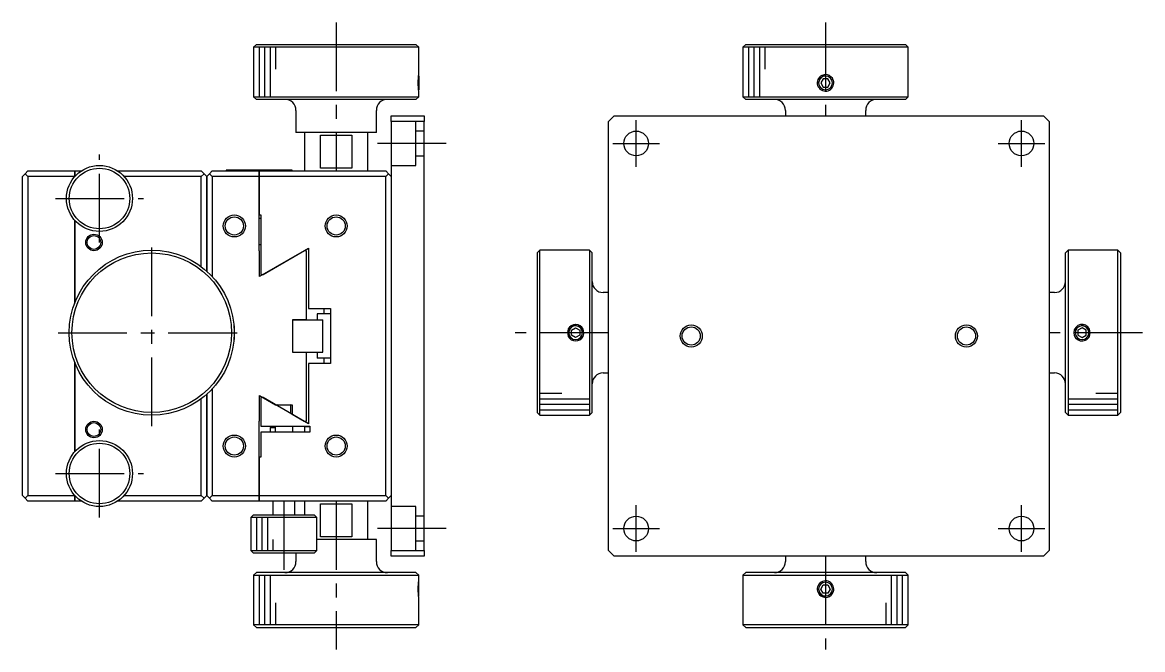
# Model space of a CAD drawing. Extents: x -99 to 387, y -6 to 328.
# Drawn here: x 183.5 to 387, y 123 to 237 of the extents above; entities that cross this region are included whole.
import ezdxf

# ---------------------------------------------------------------- set-up
doc = ezdxf.new("R2010")
doc.units = 0
doc.header["$LTSCALE"] = 10
doc.linetypes.add('CENTER', pattern=[2, 1.25, -0.25, 0.25, -0.25])
doc.linetypes.add('DASHED', pattern=[3.5, 2, -1.5])
doc.layers.get('0').update_dxf_attribs({"linetype": 'CONTINUOUS'})
doc.layers.add('CENTER', color=1, linetype='CENTER')

msp = doc.modelspace()

# ---------------------------------------------------------------- linework, layer by layer
at = {"color": 7, "linetype": 'CONTINUOUS'}
for p, q in [((226, 233), (225.5, 232.5)), ((255.5, 232.5), (225.5, 232.5)), ((225.5, 232.5), (225.5, 223.5)), ((226, 233), (255, 233)), ((255.5, 232.5), (255, 233)), ((255.5, 227.309213), (255.5, 232.5)), ((314.9, 233), (314.4, 232.5)), ((329.4, 232.5), (314.4, 232.5)), ((314.4, 232.5), (314.4, 223.5)), ((314.9, 233), (329.4, 233)), ((329.4, 233), (343.9, 233)), ((344.4, 232.5), (329.4, 232.5)), ((344.4, 232.5), (343.9, 233)), ((344.4, 223.5), (344.4, 232.5)), ((255.424812, 226), (255.477389, 227.253863)), ((255.469677, 224.841887), (255.424812, 226)), ((255.477389, 227.253863), (255.5, 227.499995)), ((255.529606, 227.25), (255.5, 227.309213)), ((255.529606, 227.25), (255.529606, 226)), ((255.529606, 226), (255.529606, 224.75)), ((328.966987, 226.75), (328.533975, 226)), ((328.533975, 226), (328.966987, 225.25)), ((329.833013, 226.75), (328.966987, 226.75)), ((330.266025, 226), (329.833013, 226.75)), ((329.833013, 225.25), (330.266025, 226)), ((255.477367, 224.746399), (255.469677, 224.841887)), ((255.5, 224.500005), (255.477367, 224.746399)), ((255.5, 224.690787), (255.529606, 224.75)), ((255.5, 223.5), (255.5, 224.500005)), ((328.966987, 225.25), (329.833013, 225.25)), ((225.5, 223.5), (255.5, 223.5)), ((225.5, 223.5), (226, 223)), ((255, 223), (226, 223)), ((255, 223), (255.5, 223.5)), ((314.4, 223.5), (344.4, 223.5)), ((314.4, 223.5), (314.9, 223)), ((343.9, 223), (314.9, 223)), ((343.9, 223), (344.4, 223.5)), ((233.2, 221), (233.2, 217)), ((247.8, 217), (247.8, 221)), ((250.5, 220), (256.5, 220)), ((250.5, 219), (250.5, 220)), ((256.5, 220), (256.5, 219)), ((291, 220), (290, 219)), ((291, 220), (369, 220)), ((322.1, 221), (322.1, 220)), ((336.7, 220), (336.7, 221)), ((370, 219), (369, 220)), ((256.5, 219), (250.5, 219)), ((250.5, 219), (250.5, 141)), ((256.5, 141), (256.5, 219)), ((290, 141), (290, 219)), ((370, 219), (370, 141)), ((247.8, 217), (233.2, 217)), ((234.75, 217), (234.75, 210)), ((237.660546, 210.5), (237.660546, 216.5)), ((237.660546, 216.5), (243.339454, 216.5)), ((243.339454, 216.5), (243.339454, 210.5)), ((246.25, 210), (246.25, 217)), ((184, 209.5), (184.5, 210)), ((184.5, 210), (193, 210)), ((193, 210), (193, 209)), ((193, 209), (193, 210)), ((193, 210), (194.183375, 210)), ((200.816625, 210), (216, 210)), ((216, 210), (216.5, 209.5)), ((217.5, 209.5), (218, 210)), ((218, 210), (226.5, 210)), ((220.5, 210.15), (220.5, 210)), ((226.5, 210.15), (220.5, 210.15)), ((226.5, 210), (226.5, 210.15)), ((232.5, 210.15), (226.5, 210.15)), ((226.5, 210), (226.5, 210.15)), ((226.5, 210), (226.5, 209)), ((226.5, 210), (249.5, 210)), ((226.5, 209), (226.5, 210)), ((232.5, 210), (232.5, 210.15)), ((243.339454, 210.5), (237.660546, 210.5)), ((249.5, 210), (250, 209.5)), ((183.5, 209), (184, 209.5)), ((183.5, 151), (183.5, 209)), ((184.5, 209), (184, 209.5)), ((193, 209), (184.5, 209)), ((184.5, 209), (184.5, 151)), ((193, 208.968627), (193, 209)), ((193.027864, 209), (193, 209)), ((193, 209), (193, 208.968627)), ((216, 209), (201.972136, 209)), ((216.5, 209.5), (216, 209)), ((216, 192.6), (216, 209)), ((217, 209), (216.5, 209.5)), ((217.5, 209.5), (217, 209)), ((217, 191.78034), (217, 209)), ((217, 209), (217, 191.78034)), ((218, 209), (217.5, 209.5)), ((218, 209), (218, 190.798039)), ((226.5, 209), (218, 209)), ((226.5, 202), (226.5, 209)), ((226.5, 209), (226.5, 202)), ((249.5, 209), (226.5, 209)), ((250, 209.5), (249.5, 209)), ((249.5, 151), (249.5, 209)), ((250, 209.5), (250.5, 209)), ((226.5, 195.5), (226.5, 202)), ((226.5, 202), (226.8, 202)), ((226.8, 202), (226.8, 191.2)), ((193, 185.985165), (193, 201.031373)), ((193, 201.031373), (193, 185.985165)), ((226.8, 201.35), (226.5, 201.35)), ((226.5, 196.65), (226.8, 196.65)), ((226.6, 195.5), (226.5, 195.5)), ((226.6, 190.823506), (226.6, 195.5)), ((234.699925, 195.5), (226.6, 190.823506)), ((227.248334, 191.2), (235.5, 195.964102)), ((235.1, 195.5), (234.699925, 195.5)), ((235.1, 183), (235.1, 195.5)), ((235.5, 195.964102), (235.5, 185)), ((277.5, 195.6), (277, 195.1)), ((277.5, 180.6), (277.5, 195.6)), ((286.5, 195.6), (277.5, 195.6)), ((286.5, 195.6), (286.5, 165.6)), ((287, 195.1), (286.5, 195.6)), ((373.5, 195.6), (373, 195.1)), ((373.5, 195.6), (373.5, 165.6)), ((382.5, 195.6), (373.5, 195.6)), ((382.5, 180.6), (382.5, 195.6)), ((383, 195.1), (382.5, 195.6)), ((277, 195.1), (277, 180.6)), ((287, 166.1), (287, 195.1)), ((373, 166.1), (373, 195.1)), ((383, 195.1), (383, 180.6)), ((226.8, 191.2), (227.248334, 191.2)), ((290, 187.9), (289, 187.9)), ((371, 187.9), (370, 187.9)), ((235.5, 185), (239.5, 185)), ((239.5, 184), (237.075, 184)), ((237.075, 184), (237.075, 182.95)), ((238.25, 185), (238.25, 184)), ((239.5, 185), (239.5, 175)), ((222.029606, 180.6), (222.029606, 181.85)), ((232.6, 183), (235.1, 183)), ((232.6, 177), (232.6, 183)), ((232.6, 182.95), (238.1, 182.95)), ((238.1, 177.05), (238.1, 182.95)), ((283.25, 181.033013), (284, 181.466025)), ((284, 181.466025), (284.75, 181.033013)), ((376, 181.466025), (375.25, 181.033013)), ((376.75, 181.033013), (376, 181.466025)), ((222.029606, 179.35), (222.029606, 180.6)), ((277, 180.6), (277, 166.1)), ((277.5, 165.6), (277.5, 180.6)), ((283.25, 180.166987), (283.25, 181.033013)), ((284, 179.733975), (283.25, 180.166987)), ((284.75, 180.166987), (284, 179.733975)), ((284.75, 181.033013), (284.75, 180.166987)), ((375.25, 181.033013), (375.25, 180.166987)), ((375.25, 180.166987), (376, 179.733975)), ((376, 179.733975), (376.75, 180.166987)), ((376.75, 180.166987), (376.75, 181.033013)), ((382.5, 165.6), (382.5, 180.6)), ((383, 180.6), (383, 166.1)), ((232.6, 177.05), (238.1, 177.05)), ((237.075, 177.05), (237.075, 176)), ((193, 158.968627), (193, 175.214835)), ((193, 175.214835), (193, 158.968627)), ((235.1, 177), (232.6, 177)), ((235.1, 164.5), (235.1, 177)), ((239.5, 176), (237.075, 176)), ((238.25, 176), (238.25, 175)), ((239.5, 175), (235.5, 175)), ((235.5, 175), (235.5, 164.035898)), ((289, 173.3), (290, 173.3)), ((370, 173.3), (371, 173.3)), ((217, 151), (217, 169.41966)), ((217, 169.41966), (217, 151)), ((218, 170.401961), (218, 151)), ((226.6, 169.176494), (229.503772, 167.5)), ((226.6, 164.5), (226.6, 169.176494)), ((216, 151), (216, 168.6)), ((226.8, 168.8), (226.8, 163.6)), ((227.248334, 168.8), (226.8, 168.8)), ((235.5, 164.035898), (227.248334, 168.8)), ((229.503772, 167.5), (232.5, 167.5)), ((229.85, 167.5), (229.75, 167.4)), ((232.25, 167.4), (229.75, 167.4)), ((229.75, 167.4), (229.75, 167.355662)), ((232.25, 167.4), (232.15, 167.5)), ((232.25, 165.912287), (232.25, 167.4)), ((232.5, 167.5), (232.5, 165.770127)), ((232.5, 165.770127), (234.699925, 164.5)), ((277, 166.1), (277.5, 165.6)), ((277.5, 165.6), (286.5, 165.6)), ((286.5, 165.6), (287, 166.1)), ((373, 166.1), (373.5, 165.6)), ((373.5, 165.6), (382.5, 165.6)), ((382.5, 165.6), (383, 166.1)), ((226.5, 164.5), (226.6, 164.5)), ((226.5, 158), (226.5, 164.5)), ((226.8, 163.6), (235.7, 163.6)), ((228.75, 163.55), (228.5, 163.3)), ((229.4, 163.3), (228.5, 163.3)), ((228.5, 163.3), (228.5, 162.500019)), ((228.8, 163.6), (228.75, 163.55)), ((229.4, 163.6), (229.4, 162.5)), ((232.6, 162.5), (232.6, 163.6)), ((234.699925, 164.5), (235.1, 164.5)), ((234.75, 163.5), (234.75, 162.5)), ((235.7, 163.5), (234.75, 163.5)), ((235.7, 163.6), (235.7, 162.5)), ((235.7, 162.5), (226.8, 162.5)), ((226.8, 162.5), (226.8, 158)), ((226.5, 151), (226.5, 158)), ((226.5, 158), (226.5, 151)), ((226.8, 158), (226.5, 158)), ((183.5, 151), (184, 150.5)), ((184, 150.5), (184.5, 151)), ((184.5, 151), (193, 151)), ((193, 151), (193, 151.031373)), ((193, 151.031373), (193, 151)), ((193, 151), (193, 150)), ((193, 150), (193, 151)), ((193, 151), (193.027864, 151)), ((201.972136, 151), (216, 151)), ((216, 151), (216.5, 150.5)), ((217, 151), (216.5, 150.5)), ((217, 151), (217.5, 150.5)), ((217.5, 150.5), (218, 151)), ((218, 151), (226.5, 151)), ((226.5, 151), (226.5, 150)), ((226.5, 151), (249.5, 151)), ((226.5, 150), (226.5, 151)), ((249.5, 151), (250, 150.5)), ((250.5, 151), (250, 150.5)), ((184.5, 150), (184, 150.5)), ((193, 150), (184.5, 150)), ((194.183375, 150), (193, 150)), ((216, 150), (200.816625, 150)), ((216.5, 150.5), (216, 150)), ((218, 150), (217.5, 150.5)), ((226.5, 150), (218, 150)), ((249.5, 150), (226.5, 150)), ((229, 149.999981), (229, 147.5)), ((233, 147.5), (233, 149.999981)), ((234.75, 150), (234.75, 147.5)), ((237.660546, 143.5), (237.660546, 149.5)), ((237.660546, 149.5), (243.339454, 149.5)), ((243.339454, 149.5), (243.339454, 143.5)), ((246.25, 143), (246.25, 150)), ((250, 150.5), (249.5, 150)), ((225.5, 147.5), (225, 147)), ((237, 147), (225, 147)), ((225, 147), (225, 141)), ((225.5, 147.5), (236.5, 147.5)), ((237, 147), (236.5, 147.5)), ((237, 141), (237, 147)), ((247.8, 143), (237, 143)), ((243.339454, 143.5), (237.660546, 143.5)), ((247.8, 139), (247.8, 143)), ((225, 141), (225.000349, 141)), ((225, 141), (225.5, 140.5)), ((225.000349, 141), (237, 141)), ((225.50032, 140.5), (225.5, 140.5)), ((236.5, 140.5), (225.50032, 140.5)), ((233.2, 140.5), (233.2, 139)), ((236.5, 140.5), (237, 141)), ((250.5, 141), (256.5, 141)), ((250.5, 140), (250.5, 141)), ((256.5, 141), (256.5, 140)), ((290, 141), (291, 140)), ((369, 140), (370, 141)), ((256.5, 140), (250.5, 140)), ((369, 140), (291, 140)), ((322.1, 140), (322.1, 139)), ((336.7, 139), (336.7, 140)), ((226, 137), (225.5, 136.5)), ((225.5, 136.5), (255.5, 136.5)), ((225.5, 136.5), (225.5, 127.5)), ((255, 137), (226, 137)), ((255.5, 136.5), (255, 137)), ((255.5, 135.309213), (255.5, 136.5)), ((314.9, 137), (314.4, 136.5)), ((314.4, 136.5), (344.4, 136.5)), ((314.4, 136.5), (314.4, 127.5)), ((343.9, 137), (314.9, 137)), ((344.4, 136.5), (343.9, 137)), ((344.4, 127.5), (344.4, 136.5)), ((255.424812, 134), (255.477384, 135.253797)), ((255.477384, 135.253797), (255.5, 135.499995)), ((255.529606, 135.25), (255.5, 135.309213)), ((255.529606, 134), (255.529606, 135.25)), ((328.533975, 134), (328.966987, 134.75)), ((328.966987, 134.75), (329.833013, 134.75)), ((329.833013, 134.75), (330.266025, 134)), ((255.469552, 132.843507), (255.424812, 134)), ((255.477379, 132.746262), (255.469552, 132.843507)), ((255.5, 132.500005), (255.477379, 132.746262)), ((255.5, 132.690787), (255.529606, 132.75)), ((255.5, 127.5), (255.5, 132.500005)), ((255.529606, 132.75), (255.529606, 134)), ((328.966987, 133.25), (328.533975, 134)), ((329.833013, 133.25), (328.966987, 133.25)), ((330.266025, 134), (329.833013, 133.25)), ((255.5, 127.5), (225.5, 127.5)), ((225.5, 127.5), (226, 127)), ((226, 127), (255, 127)), ((255, 127), (255.5, 127.5)), ((329.4, 127.5), (314.4, 127.5)), ((314.4, 127.5), (314.9, 127)), ((314.9, 127), (329.4, 127)), ((344.4, 127.5), (329.4, 127.5)), ((329.4, 127), (343.9, 127)), ((343.9, 127), (344.4, 127.5))]:
    msp.add_line(p, q, dxfattribs=at)
at = {"color": 3, "linetype": 'CONTINUOUS'}
for p, q in [((226.5, 232.5), (226.5, 223.5)), ((227.5, 232.5), (227.5, 223.5)), ((228.5, 232.5), (228.5, 223.5)), ((229.5, 232.5), (229.5, 228.5)), ((315.4, 232.5), (315.4, 223.5)), ((316.4, 232.5), (316.4, 223.5)), ((317.4, 232.5), (317.4, 223.5)), ((318.4, 232.5), (318.4, 228.5)), ((329.384399, 227.499919), (328.748492, 227.351124)), ((330.887603, 226.192447), (330.637497, 226.847704)), ((330.9, 226), (330.887603, 226.192447)), ((282.648, 181.249688), (282.500056, 180.612945)), ((285.5, 180.6), (285.362014, 181.228425)), ((377.5, 180.6), (377.362014, 181.228425)), ((282.500056, 180.612945), (282.660056, 179.925796)), ((285.342211, 179.930321), (285.489777, 180.42517)), ((285.489777, 180.42517), (285.5, 180.6)), ((377.342211, 179.930321), (377.5, 180.6)), ((277.5, 169.6), (281.5, 169.6)), ((378.5, 169.6), (382.5, 169.6)), ((277.5, 168.6), (286.5, 168.6)), ((277.5, 167.6), (286.5, 167.6)), ((373.5, 168.6), (382.5, 168.6)), ((373.5, 167.6), (382.5, 167.6)), ((277.5, 166.6), (286.5, 166.6)), ((373.5, 166.6), (382.5, 166.6)), ((226, 147), (226, 141)), ((227, 147), (227, 141)), ((228, 147), (228, 141)), ((229, 143), (229, 141)), ((226.5, 136.5), (226.5, 127.5)), ((227.5, 136.5), (227.5, 127.5)), ((228.5, 136.5), (228.5, 127.5)), ((341.4, 127.5), (341.4, 136.5)), ((342.4, 127.5), (342.4, 136.5)), ((343.4, 127.5), (343.4, 136.5)), ((328.773357, 132.637165), (329.377854, 132.500163)), ((330.652071, 133.173975), (330.889777, 133.825173)), ((330.889777, 133.825173), (330.9, 134)), ((229.5, 131.5), (229.5, 127.5)), ((340.4, 127.5), (340.4, 131.5))]:
    msp.add_line(p, q, dxfattribs=at)
at = {"color": 3, "linetype": 'DASHED'}
for p, q in [((255, 211), (255, 219)), ((256.5, 217.25), (255, 217.25)), ((255, 212.75), (256.5, 212.75)), ((250.5, 211), (255, 211)), ((255, 149), (250.5, 149)), ((255, 141), (255, 149)), ((256.5, 147.25), (255, 147.25)), ((255, 142.75), (256.5, 142.75))]:
    msp.add_line(p, q, dxfattribs=at)
at = {"color": 7, "linetype": 'CONTINUOUS'}
for centre, radius in [((295, 215), 2.25), ((365, 215), 2.25), ((197.5, 205), 6), ((197.5, 205), 5.5), ((222, 200), 1.65), ((240.5, 200), 1.65), ((196.5, 197), 1.25), ((207, 180.6), 15), ((207, 180.6), 14.5), ((305, 180), 1.65), ((355, 180), 1.65), ((196.5, 163), 1.25), ((197.5, 155), 6), ((222, 160), 1.65), ((240.5, 160), 1.65), ((197.5, 155), 5.5), ((295, 145), 2.25), ((365, 145), 2.25)]:
    msp.add_circle(centre, radius, dxfattribs=at)
at = {"color": 3, "linetype": 'CONTINUOUS'}
for centre, radius in [((222, 200), 2), ((240.5, 200), 2), ((196.5, 197), 1.5), ((305, 180), 2), ((355, 180), 2), ((196.5, 163), 1.5), ((222, 160), 2), ((240.5, 160), 2)]:
    msp.add_circle(centre, radius, dxfattribs=at)
for centre, radius, start, end in [((329.400035, 226.000056), 1.499965, 115.745346, 359.997874), ((329.4, 226), 1.25, 90, 180), ((329.4, 226), 1.25, 180, 182.986624), ((329.4, 226), 1.25, 182.986624, 270), ((329.399856, 225.999724), 1.500274, 34.417315, 90.590326), ((329.4, 226), 1.25, 270, 90), ((283.999999, 180.599822), 1.500076, 24.774468, 154.327777), ((284, 180.6), 1.25, 0, 174.661801), ((376.000053, 180.599999), 1.499952, 24.769204, 333.482786), ((376, 180.6), 1.25, 0, 180), ((284, 180.600067), 1.50003, 206.711916, 333.48139), ((284, 180.6), 1.25, 174.661801, 180), ((284, 180.6), 1.25, 180, 0), ((376, 180.6), 1.25, 180, 0), ((329.400034, 133.999946), 1.499966, 0.002046, 245.304576), ((329.4, 134), 1.25, 90, 177.013376), ((329.4, 134), 1.25, 270, 90), ((329.4, 134), 1.25, 177.013376, 180), ((329.4, 134), 1.25, 180, 270), ((329.399462, 134.001017), 1.501009, 269.175147, 326.564972)]:
    msp.add_arc(centre, radius, start, end, dxfattribs=at)
at = {"color": 7, "linetype": 'CONTINUOUS'}
for centre, radius, start, end in [((329.4, 226), 1.25, 106.664175, 180), ((329.4, 226), 1.25, 180, 270), ((329.4, 226), 1.25, 95.338199, 106.664175), ((329.4, 226), 1.25, 90, 95.338199), ((329.4, 226), 1.25, 270, 90), ((329.4, 226), 1.5, 7.371269, 34.185179), ((329.4, 226), 1.5, 3.058593, 7.371269), ((329.4, 226), 1.5, 0, 3.058593), ((329.4, 226), 1.5, 356.97063, 0), ((231.2, 221), 2, 0, 90), ((249.8, 221), 2, 90, 180), ((320.1, 221), 2, 0, 90), ((338.7, 221), 2, 90, 180), ((289, 189.9), 2, 180, 270), ((371, 189.9), 2, 270, 0), ((284, 180.6), 1.5, 26.830874, 153.164303), ((284, 180.6), 1.25, 0, 163.335825), ((376, 180.6), 1.25, 16.664175, 180), ((284, 180.6), 1.5, 206.841073, 333.163553), ((284, 180.6), 1.25, 174.661801, 180), ((284, 180.6), 1.25, 180, 0), ((284, 180.6), 1.25, 163.335825, 174.661801), ((376, 180.6), 1.25, 180, 0), ((376, 180.6), 1.25, 5.338199, 16.664175), ((376, 180.6), 1.25, 0, 5.338199), ((289, 171.3), 2, 90, 180), ((371, 171.3), 2, 0, 90), ((231.2, 139), 2, 270, 0), ((249.8, 139), 2, 180, 270), ((320.1, 139), 2, 270, 0), ((338.7, 139), 2, 180, 270), ((329.4, 134), 1.25, 90, 180), ((329.4, 134), 1.25, 270, 90), ((329.4, 134), 1.25, 180, 253.335825), ((329.4, 134), 1.25, 253.335825, 264.661801), ((329.4, 134), 1.25, 264.661801, 270), ((329.4, 134), 1.5, 326.914433, 351.613854), ((329.4, 134), 1.5, 351.613854, 356.941259), ((329.4, 134), 1.5, 356.941259, 0), ((329.4, 134), 1.5, 0, 3.029296)]:
    msp.add_arc(centre, radius, start, end, dxfattribs=at)
at = {"layer": 'CENTER', "color": 1, "linetype": 'CENTER'}
for p, q in [((240.5, 237), (240.5, 210)), ((329.4, 237), (329.4, 220)), ((295, 210.75), (295, 219.25)), ((365, 210.75), (365, 219.25)), ((260.5, 215), (246.5, 215)), ((290.75, 215), (299.25, 215)), ((360.75, 215), (369.25, 215)), ((197.5, 197), (197.5, 213)), ((189.5, 205), (205.5, 205)), ((207, 163.6), (207, 197.6)), ((190, 180.6), (224, 180.6)), ((290, 180.6), (273, 180.6)), ((387, 180.6), (370, 180.6)), ((197.5, 147), (197.5, 163)), ((189.5, 155), (205.5, 155)), ((231, 150), (231, 136.5)), ((240.5, 150), (240.5, 123)), ((295, 140.75), (295, 149.25)), ((365, 140.75), (365, 149.25)), ((260.5, 145), (246.5, 145)), ((290.75, 145), (299.25, 145)), ((360.75, 145), (369.25, 145)), ((329.4, 140), (329.4, 123))]:
    msp.add_line(p, q, dxfattribs=at)

doc.saveas('drawing.dxf')
